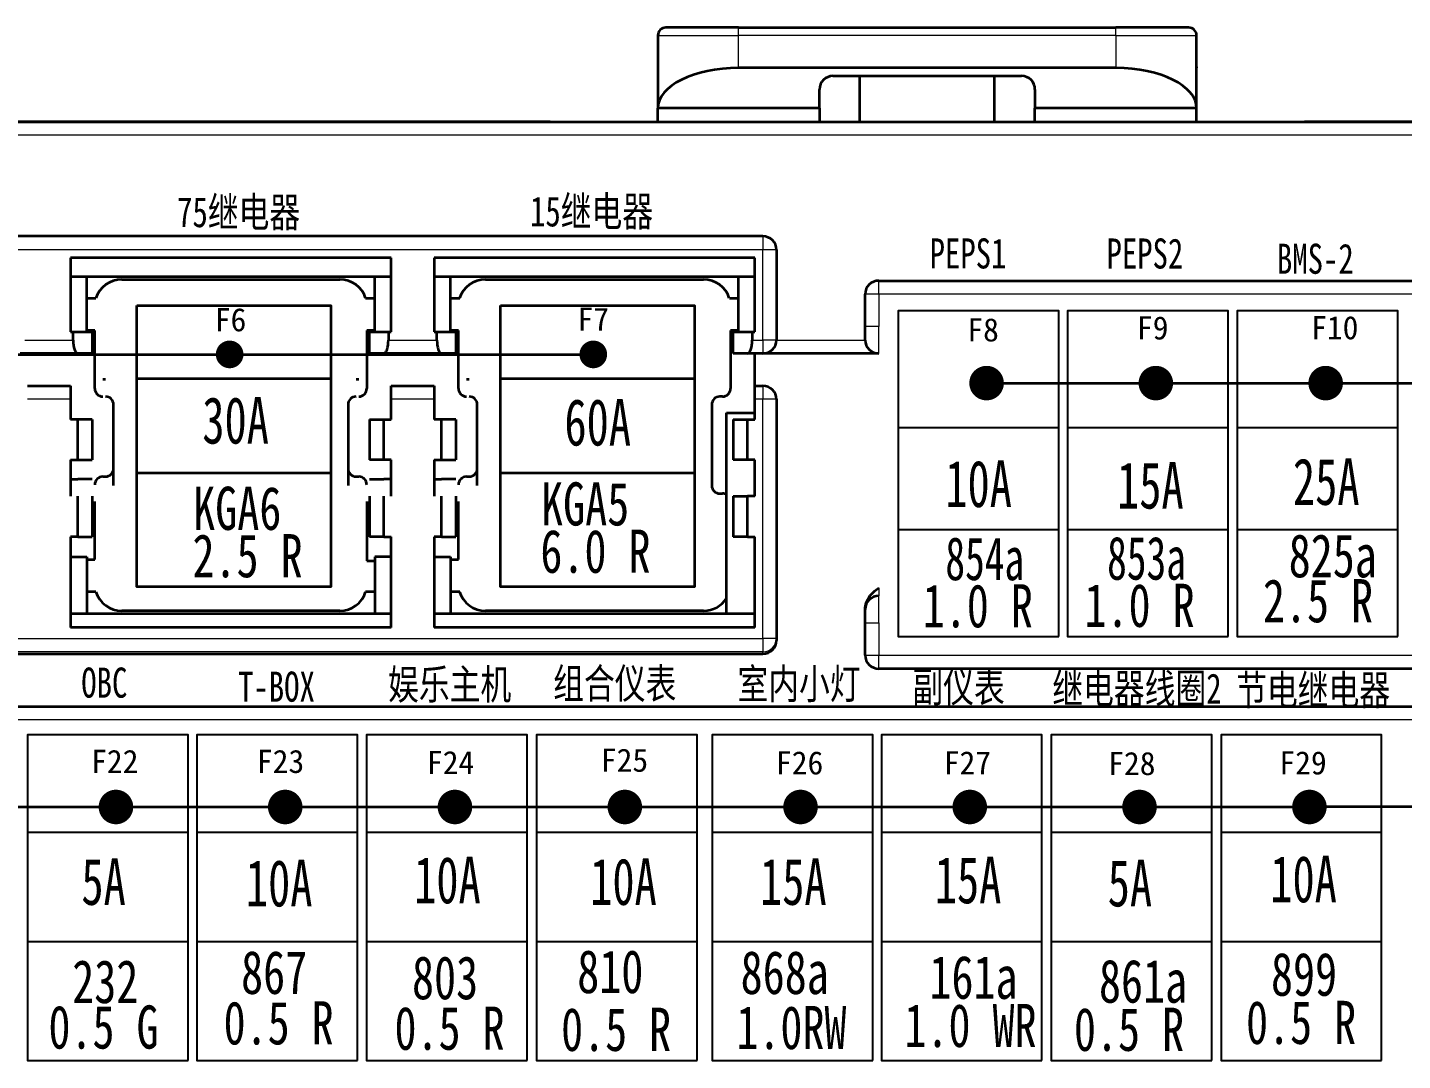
# Model space of a CAD drawing. Header units: millimetres. Extents: x 17 to 3784, y 12 to 1382.
# Drawn here: x 983.89 to 998.89, y 1095.68 to 1106.95 of the extents above; entities that cross this region are included whole.
import ezdxf

# ---------------------------------------------------------------- set-up
doc = ezdxf.new("R2010")
doc.units = ezdxf.units.MM
for name, color, linetype, lineweight in [('0层_1', 7, 'Continuous', 25), ('全新开发部分', 7, 'Continuous', 18), ('全部', 7, 'Continuous', 0), ('图层8-0000', 3, 'Continuous', 15), ('粗实线层', 7, 'Continuous', 35)]:
    doc.layers.add(name, color=color, linetype=linetype, lineweight=lineweight)
doc.styles.add('FangSong_GB2312_Style', font='simfang.ttf')
doc.styles.add('HZ', font='', dxfattribs={"width": 0.7})
doc.styles.add('HZTXT', font='', dxfattribs={"width": 0.75})
doc.styles.add('样式 2', font='', dxfattribs={"width": 0.75})
doc.styles.get('HZ').set_extended_font_data('宋体')
doc.styles.get('HZTXT').set_extended_font_data('宋体')
doc.styles.get('样式 2').set_extended_font_data('宋体')

# ---------------------------------------------------------------- blocks, each defined once
blk = doc.blocks.new('点_1')
at = {"ltscale": 0.5, "const_width": 1}
blk.add_lwpolyline([(-0.5, 0, 1), (0.5, 0, 1)], format="xyb", close=True, dxfattribs=at)

msp = doc.modelspace()

# ---------------------------------------------------------------- linework, layer by layer
at = {"color": 0, "lineweight": 35, "ltscale": 0.0675}
for p, q in [((990.767, 1106.858), (990.767, 1106.065)), ((991.648, 1106.946), (990.855, 1106.946)), ((996.555, 1106.946), (995.762, 1106.946)), ((996.643, 1106.065), (996.643, 1106.858))]:
    msp.add_line(p, q, dxfattribs=at)
at = {"color": 0, "lineweight": 13, "ltscale": 0.075}
for p, q in [((990.767, 1106.858), (991.648, 1106.858)), ((995.762, 1106.858), (996.643, 1106.858))]:
    msp.add_line(p, q, dxfattribs=at)
at = {"color": 0, "lineweight": 35, "ltscale": 0.35}
for p, q in [((991.648, 1106.946), (995.762, 1106.946)), ((995.762, 1106.506), (991.648, 1106.506))]:
    msp.add_line(p, q, dxfattribs=at)
at = {"color": 0, "lineweight": 13, "ltscale": 0.0075}
for p, q in [((991.648, 1106.858), (991.648, 1106.946)), ((995.762, 1106.858), (995.762, 1106.946)), ((993.176, 1100.835), (993.176, 1100.747))]:
    msp.add_line(p, q, dxfattribs=at)
at = {"color": 0, "lineweight": 13, "ltscale": 0.03}
for p, q in [((991.648, 1106.506), (991.648, 1106.858)), ((995.762, 1106.858), (995.762, 1106.506)), ((993.176, 1104.038), (993.176, 1103.685)), ((993.176, 1100.453), (993.176, 1100.1))]:
    msp.add_line(p, q, dxfattribs=at)
at = {"color": 0, "lineweight": 13, "ltscale": 0.35}
msp.add_line((995.762, 1106.858), (991.648, 1106.858), dxfattribs=at)
at = {"color": 0, "lineweight": 35, "ltscale": 0.175}
msp.add_line((992.677, 1106.418), (994.733, 1106.418), dxfattribs=at)
at = {"color": 0, "lineweight": 35, "ltscale": 0.0425}
for p, q in [((992.97, 1105.918), (992.97, 1106.418)), ((994.44, 1105.918), (994.44, 1106.418))]:
    msp.add_line(p, q, dxfattribs=at)
at = {"color": 0, "lineweight": 35, "ltscale": 0.001109}
msp.add_line((996.643, 1106.519), (996.643, 1106.506), dxfattribs=at)
at = {"color": 0, "lineweight": 35, "ltscale": 0.0175}
for p, q in [((992.53, 1106.065), (992.53, 1106.271)), ((994.88, 1106.271), (994.88, 1106.065)), ((984.391, 1103.626), (984.596, 1103.626)), ((987.623, 1103.626), (987.829, 1103.626)), ((988.357, 1103.626), (988.563, 1103.626)), ((991.589, 1103.626), (991.795, 1103.626))]:
    msp.add_line(p, q, dxfattribs=at)
at = {"color": 0, "lineweight": 35, "ltscale": 0.012501}
for p, q in [((990.767, 1105.918), (990.767, 1106.065)), ((992.53, 1106.065), (992.53, 1105.918)), ((994.88, 1105.918), (994.88, 1106.065)), ((996.643, 1105.918), (996.643, 1106.065)), ((996.643, 1105.918), (996.643, 1106.065))]:
    msp.add_line(p, q, dxfattribs=at)
at = {"color": 0, "lineweight": 35, "ltscale": 0.15}
for p, q in [((992.53, 1106.065), (990.767, 1106.065)), ((996.643, 1106.065), (994.88, 1106.065))]:
    msp.add_line(p, q, dxfattribs=at)
at = {"color": 0, "lineweight": 35}
for p, q in [((951.688, 1105.918), (1003.401, 1105.918)), ((989.591, 1105.918), (980.628, 1105.918)), ((991.913, 1104.669), (964.411, 1104.669)), ((993.176, 1104.185), (1001.286, 1104.185)), ((964.411, 1100.115), (991.913, 1100.115)), ((1001.433, 1099.953), (993.176, 1099.953)), ((964.411, 1099.542), (1001.286, 1099.542))]:
    msp.add_line(p, q, dxfattribs=at)
at = {"color": 0, "lineweight": 35, "ltscale": 0.47496}
msp.add_line((1003.401, 1105.918), (997.819, 1105.918), dxfattribs=at)
at = {"color": 0, "lineweight": 13}
for p, q in [((1003.401, 1105.771), (951.688, 1105.771)), ((991.913, 1104.522), (964.411, 1104.522)), ((1001.286, 1104.038), (993.176, 1104.038)), ((964.411, 1100.284), (991.913, 1100.284)), ((991.913, 1100.137), (964.411, 1100.137)), ((993.176, 1100.1), (1001.433, 1100.1)), ((1001.286, 1099.395), (964.411, 1099.395))]:
    msp.add_line(p, q, dxfattribs=at)
at = {"color": 0, "lineweight": 13, "ltscale": 0.0125}
for p, q in [((991.913, 1104.669), (991.913, 1104.522)), ((992.06, 1104.522), (991.913, 1104.522)), ((993.176, 1104.038), (993.176, 1104.185)), ((993.176, 1104.038), (993.029, 1104.038)), ((993.176, 1103.685), (993.029, 1103.685)), ((991.913, 1103.538), (991.913, 1103.391)), ((992.06, 1103.538), (991.913, 1103.538)), ((991.913, 1103.039), (991.913, 1102.892)), ((992.06, 1102.892), (991.913, 1102.892)), ((993.029, 1100.453), (993.176, 1100.453)), ((992.06, 1100.284), (991.913, 1100.284)), ((993.029, 1100.1), (993.176, 1100.1)), ((993.176, 1099.953), (993.176, 1100.1))]:
    msp.add_line(p, q, dxfattribs=at)
at = {"color": 0, "lineweight": 35, "ltscale": 0.06875}
for p, q in [((984.361, 1104.434), (984.361, 1103.626)), ((987.858, 1103.626), (987.858, 1104.434)), ((988.328, 1104.434), (988.328, 1103.626)), ((991.825, 1103.626), (991.825, 1104.434))]:
    msp.add_line(p, q, dxfattribs=at)
at = {"color": 0, "lineweight": 35, "ltscale": 0.297499}
for p, q in [((987.858, 1104.434), (984.361, 1104.434)), ((991.825, 1104.434), (988.328, 1104.434)), ((984.361, 1104.229), (987.858, 1104.229)), ((988.328, 1104.229), (991.825, 1104.229)), ((984.361, 1100.556), (987.858, 1100.556)), ((988.328, 1100.556), (991.825, 1100.556)), ((987.858, 1100.402), (984.361, 1100.402)), ((991.825, 1100.402), (988.328, 1100.402))]:
    msp.add_line(p, q, dxfattribs=at)
at = {"color": 0, "lineweight": 13, "ltscale": 0.083749}
msp.add_line((991.913, 1103.538), (991.913, 1104.522), dxfattribs=at)
at = {"color": 0, "lineweight": 35, "ltscale": 0.083749}
msp.add_line((992.06, 1104.522), (992.06, 1103.538), dxfattribs=at)
at = {"color": 0, "lineweight": 35, "ltscale": 0.05125}
for p, q in [((984.538, 1103.626), (984.538, 1104.229)), ((987.682, 1103.626), (987.682, 1104.229)), ((988.504, 1103.626), (988.504, 1104.229)), ((991.648, 1103.626), (991.648, 1104.229))]:
    msp.add_line(p, q, dxfattribs=at)
at = {"color": 0, "lineweight": 35, "ltscale": 0.202501}
for p, q in [((984.92, 1104.199), (987.3, 1104.199)), ((988.886, 1104.199), (991.266, 1104.199)), ((987.3, 1100.585), (984.92, 1100.585)), ((991.266, 1100.585), (988.886, 1100.585))]:
    msp.add_line(p, q, dxfattribs=at)
at = {"color": 0, "lineweight": 35, "ltscale": 0.008652}
for p, q in [((984.538, 1103.994), (984.639, 1103.994)), ((987.58, 1103.994), (987.682, 1103.994)), ((988.504, 1103.994), (988.606, 1103.994)), ((991.547, 1103.994), (991.648, 1103.994)), ((984.639, 1100.791), (984.538, 1100.791)), ((987.682, 1100.791), (987.58, 1100.791)), ((988.606, 1100.791), (988.504, 1100.791))]:
    msp.add_line(p, q, dxfattribs=at)
at = {"color": 0, "lineweight": 35, "ltscale": 0.03}
for p, q in [((993.029, 1103.685), (993.029, 1104.038)), ((991.825, 1103.039), (991.825, 1103.391)), ((993.029, 1100.1), (993.029, 1100.453))]:
    msp.add_line(p, q, dxfattribs=at)
at = {"color": 0, "lineweight": 35, "ltscale": 0.0125}
for p, q in [((993.029, 1103.538), (993.029, 1103.685)), ((984.361, 1103.039), (984.361, 1102.892)), ((987.858, 1102.892), (987.858, 1103.039)), ((988.328, 1103.039), (988.328, 1102.892)), ((991.825, 1102.892), (991.825, 1103.039)), ((993.029, 1100.453), (993.029, 1100.6))]:
    msp.add_line(p, q, dxfattribs=at)
at = {"color": 0, "lineweight": 13, "ltscale": 0.025}
for p, q in [((993.176, 1103.391), (993.176, 1103.685)), ((993.176, 1100.453), (993.176, 1100.747))]:
    msp.add_line(p, q, dxfattribs=at)
at = {"color": 0, "lineweight": 13, "ltscale": 0.045}
for p, q in [((983.862, 1103.538), (984.391, 1103.538)), ((987.829, 1103.538), (988.357, 1103.538))]:
    msp.add_line(p, q, dxfattribs=at)
at = {"color": 0, "lineweight": 35, "ltscale": 0.002499}
for p, q in [((984.361, 1103.626), (984.391, 1103.626)), ((987.829, 1103.626), (987.858, 1103.626)), ((988.328, 1103.626), (988.357, 1103.626)), ((991.795, 1103.626), (991.825, 1103.626)), ((984.743, 1103.106), (984.714, 1103.106)), ((988.71, 1103.106), (988.681, 1103.106)), ((984.714, 1102.049), (984.743, 1102.049)), ((988.681, 1102.049), (988.71, 1102.049))]:
    msp.add_line(p, q, dxfattribs=at)
at = {"color": 0, "lineweight": 35, "ltscale": 0.0075}
for p, q in [((984.391, 1103.538), (984.391, 1103.626)), ((984.626, 1103.641), (984.538, 1103.641)), ((987.682, 1103.641), (987.593, 1103.641)), ((987.829, 1103.626), (987.829, 1103.538)), ((988.357, 1103.538), (988.357, 1103.626)), ((988.592, 1103.641), (988.504, 1103.641)), ((991.648, 1103.641), (991.56, 1103.641)), ((991.795, 1103.626), (991.795, 1103.538)), ((984.538, 1101.143), (984.626, 1101.143)), ((987.593, 1101.129), (987.682, 1101.129)), ((988.504, 1101.143), (988.592, 1101.143))]:
    msp.add_line(p, q, dxfattribs=at)
at = {"color": 0, "lineweight": 35, "ltscale": 0.02}
for p, q in [((984.596, 1103.626), (984.596, 1103.391)), ((987.623, 1103.391), (987.623, 1103.626)), ((988.563, 1103.626), (988.563, 1103.391)), ((991.589, 1103.391), (991.589, 1103.626))]:
    msp.add_line(p, q, dxfattribs=at)
at = {"color": 0, "lineweight": 35, "ltscale": 0.053751}
for p, q in [((984.626, 1103.009), (984.626, 1103.641)), ((987.593, 1103.641), (987.593, 1103.009)), ((988.592, 1103.009), (988.592, 1103.641)), ((991.56, 1103.641), (991.56, 1103.009)), ((984.626, 1101.143), (984.626, 1101.775)), ((988.592, 1101.143), (988.592, 1101.775))]:
    msp.add_line(p, q, dxfattribs=at)
at = {"color": 0, "lineweight": 13, "ltscale": 0.010001}
msp.add_line((991.795, 1103.538), (991.913, 1103.538), dxfattribs=at)
at = {"color": 0, "lineweight": 13, "ltscale": 0.0825}
msp.add_line((992.06, 1103.538), (993.029, 1103.538), dxfattribs=at)
at = {"color": 0, "lineweight": 35, "ltscale": 0.053749}
for p, q in [((984.442, 1103.391), (983.811, 1103.391)), ((988.409, 1103.391), (987.777, 1103.391))]:
    msp.add_line(p, q, dxfattribs=at)
at = {"color": 0, "lineweight": 35, "ltscale": 0.013126}
for p, q in [((984.596, 1103.391), (984.442, 1103.391)), ((987.777, 1103.391), (987.623, 1103.391)), ((988.563, 1103.391), (988.409, 1103.391)), ((991.744, 1103.391), (991.589, 1103.391)), ((984.596, 1102.671), (984.442, 1102.671)), ((987.623, 1102.671), (987.777, 1102.671)), ((988.563, 1102.671), (988.409, 1102.671)), ((991.589, 1102.671), (991.744, 1102.671)), ((984.442, 1102.231), (984.596, 1102.231)), ((987.777, 1102.231), (987.623, 1102.231)), ((988.409, 1102.231), (988.563, 1102.231)), ((991.744, 1102.231), (991.589, 1102.231)), ((984.596, 1102.019), (984.442, 1102.019)), ((987.623, 1102.019), (987.777, 1102.019)), ((988.563, 1102.019), (988.409, 1102.019)), ((991.589, 1101.834), (991.744, 1101.834)), ((984.442, 1101.393), (984.596, 1101.393)), ((987.777, 1101.393), (987.623, 1101.393)), ((988.409, 1101.393), (988.563, 1101.393)), ((991.744, 1101.393), (991.589, 1101.393))]:
    msp.add_line(p, q, dxfattribs=at)
at = {"color": 0, "lineweight": 35, "ltscale": 0.014375}
msp.add_line((991.913, 1103.391), (991.744, 1103.391), dxfattribs=at)
at = {"color": 0, "lineweight": 35, "ltscale": 0.1075}
msp.add_line((993.176, 1103.391), (991.913, 1103.391), dxfattribs=at)
at = {"color": 0, "lineweight": 35, "ltscale": 0.002501}
for p, q in [((987.505, 1103.106), (987.476, 1103.106)), ((991.472, 1102.921), (991.443, 1102.921)), ((987.476, 1102.049), (987.505, 1102.049)), ((991.443, 1101.863), (991.472, 1101.863))]:
    msp.add_line(p, q, dxfattribs=at)
at = {"color": 0, "lineweight": 35, "ltscale": 0.040001}
for p, q in [((983.891, 1103.039), (984.361, 1103.039)), ((987.858, 1103.039), (988.328, 1103.039))]:
    msp.add_line(p, q, dxfattribs=at)
at = {"color": 0, "lineweight": 35, "ltscale": 0.007501}
msp.add_line((991.825, 1103.039), (991.913, 1103.039), dxfattribs=at)
at = {"color": 0, "lineweight": 13, "ltscale": 0.040001}
for p, q in [((984.361, 1102.892), (983.891, 1102.892)), ((988.328, 1102.892), (987.858, 1102.892))]:
    msp.add_line(p, q, dxfattribs=at)
at = {"color": 0, "lineweight": 35, "ltscale": 0.01875}
for p, q in [((984.361, 1102.892), (984.361, 1102.671)), ((987.858, 1102.671), (987.858, 1102.892)), ((988.328, 1102.892), (988.328, 1102.671)), ((991.825, 1102.671), (991.825, 1102.892)), ((984.361, 1101.393), (984.361, 1101.173)), ((987.858, 1101.173), (987.858, 1101.393)), ((988.328, 1101.393), (988.328, 1101.173)), ((991.825, 1101.173), (991.825, 1101.393))]:
    msp.add_line(p, q, dxfattribs=at)
at = {"color": 0, "lineweight": 35, "ltscale": 0.075}
for p, q in [((984.832, 1101.951), (984.832, 1102.833)), ((987.388, 1102.833), (987.388, 1101.951)), ((988.798, 1101.951), (988.798, 1102.833)), ((991.354, 1102.833), (991.354, 1101.951))]:
    msp.add_line(p, q, dxfattribs=at)
at = {"color": 0, "lineweight": 13, "ltscale": 0.007501}
msp.add_line((991.913, 1102.892), (991.825, 1102.892), dxfattribs=at)
at = {"color": 0, "lineweight": 13, "ltscale": 0.221876}
msp.add_line((991.913, 1100.284), (991.913, 1102.892), dxfattribs=at)
at = {"color": 0, "lineweight": 35, "ltscale": 0.221876}
msp.add_line((992.06, 1102.892), (992.06, 1100.284), dxfattribs=at)
at = {"color": 0, "lineweight": 35, "ltscale": 0.006874}
for p, q in [((984.442, 1102.671), (984.361, 1102.671)), ((987.777, 1102.671), (987.858, 1102.671)), ((988.409, 1102.671), (988.328, 1102.671)), ((991.744, 1102.671), (991.825, 1102.671)), ((984.361, 1102.231), (984.442, 1102.231)), ((987.858, 1102.231), (987.777, 1102.231)), ((988.328, 1102.231), (988.409, 1102.231)), ((991.825, 1102.231), (991.744, 1102.231)), ((984.361, 1102.019), (984.442, 1102.019)), ((987.858, 1102.019), (987.777, 1102.019)), ((988.328, 1102.019), (988.409, 1102.019)), ((991.825, 1101.834), (991.744, 1101.834)), ((984.442, 1101.393), (984.361, 1101.393)), ((987.777, 1101.393), (987.858, 1101.393)), ((988.409, 1101.393), (988.328, 1101.393)), ((991.744, 1101.393), (991.825, 1101.393))]:
    msp.add_line(p, q, dxfattribs=at)
at = {"color": 0, "lineweight": 35, "ltscale": 0.0375}
for p, q in [((984.442, 1102.231), (984.442, 1102.671)), ((984.596, 1102.671), (984.596, 1102.231)), ((987.623, 1102.671), (987.623, 1102.231)), ((987.777, 1102.231), (987.777, 1102.671)), ((988.409, 1102.231), (988.409, 1102.671)), ((988.563, 1102.671), (988.563, 1102.231)), ((991.589, 1102.671), (991.589, 1102.231)), ((991.744, 1102.231), (991.744, 1102.671)), ((984.442, 1101.393), (984.442, 1101.834)), ((984.596, 1101.834), (984.596, 1101.393)), ((987.623, 1101.834), (987.623, 1101.393)), ((987.777, 1101.393), (987.777, 1101.834)), ((988.409, 1101.393), (988.409, 1101.834)), ((988.563, 1101.834), (988.563, 1101.393)), ((991.589, 1101.834), (991.589, 1101.393)), ((991.744, 1101.393), (991.744, 1101.834))]:
    msp.add_line(p, q, dxfattribs=at)
at = {"color": 0, "lineweight": 35, "ltscale": 0.02625}
msp.add_line((991.516, 1102.745), (991.825, 1102.745), dxfattribs=at)
at = {"color": 0, "lineweight": 35, "ltscale": 0.186253}
msp.add_line((991.516, 1100.556), (991.516, 1102.745), dxfattribs=at)
at = {"color": 0, "lineweight": 35, "ltscale": 0.033752}
for p, q in [((984.361, 1102.231), (984.361, 1101.834)), ((987.858, 1101.834), (987.858, 1102.231)), ((988.328, 1102.231), (988.328, 1101.834)), ((991.825, 1101.834), (991.825, 1102.231))]:
    msp.add_line(p, q, dxfattribs=at)
at = {"color": 0, "lineweight": 35, "ltscale": 0.055002}
msp.add_line((987.593, 1101.775), (987.593, 1101.129), dxfattribs=at)
at = {"color": 0, "lineweight": 35, "ltscale": 0.065625}
for p, q in [((984.361, 1101.173), (984.361, 1100.402)), ((987.858, 1100.402), (987.858, 1101.173)), ((988.328, 1101.173), (988.328, 1100.402)), ((991.825, 1100.402), (991.825, 1101.173))]:
    msp.add_line(p, q, dxfattribs=at)
at = {"color": 0, "lineweight": 35, "ltscale": 0.014999}
for p, q in [((984.361, 1101.173), (984.538, 1101.173)), ((987.858, 1101.173), (987.682, 1101.173)), ((988.328, 1101.173), (988.504, 1101.173))]:
    msp.add_line(p, q, dxfattribs=at)
at = {"color": 0, "lineweight": 35, "ltscale": 0.0525}
for p, q in [((984.538, 1101.173), (984.538, 1100.556)), ((987.682, 1101.173), (987.682, 1100.556)), ((988.504, 1101.173), (988.504, 1100.556))]:
    msp.add_line(p, q, dxfattribs=at)
at = {"color": 0, "lineweight": 35, "ltscale": 0.00146}
msp.add_line((993.029, 1100.6), (993.029, 1100.617), dxfattribs=at)
at = {"color": 0, "lineweight": 13, "ltscale": 0.012498}
msp.add_line((991.913, 1100.284), (991.913, 1100.137), dxfattribs=at)
at = {"color": 0, "lineweight": 35, "ltscale": 0.001875}
msp.add_line((992.06, 1100.284), (992.06, 1100.262), dxfattribs=at)
at = {"color": 0, "lineweight": 13, "ltscale": 0.001878}
msp.add_line((991.913, 1100.115), (991.913, 1100.137), dxfattribs=at)
at = {"color": 0, "lineweight": 35}
msp.add_lwpolyline([(993.029, 1100.617), (993.038, 1100.671), (993.082, 1100.75), (993.133, 1100.801), (993.176, 1100.835)], dxfattribs=at)
for centre, radius, start, end in [((990.855, 1106.858), 0.0881, 90, 180), ((996.555, 1106.858), 0.0881, 0, 90), ((992.677, 1106.271), 0.147, 90, 180), ((994.733, 1106.271), 0.147, 0, 90), ((991.913, 1104.522), 0.147, 0, 90), ((984.92, 1103.905), 0.294, 90, 162.5424), ((987.3, 1103.905), 0.294, 17.4576, 90), ((988.886, 1103.905), 0.294, 90, 162.5424), ((991.266, 1103.905), 0.294, 17.4576, 90), ((993.176, 1104.038), 0.147, 90, 180), ((991.913, 1103.538), 0.147, 270, 0), ((993.176, 1103.538), 0.147, 180, 270), ((984.714, 1103.009), 0.0881, 180, 270), ((987.505, 1103.009), 0.0881, 270, 0), ((988.681, 1103.009), 0.0881, 180, 270), ((991.472, 1103.009), 0.0881, 270, 0), ((991.913, 1102.892), 0.147, 0, 90), ((984.743, 1102.833), 0.0881, 360, 90), ((987.476, 1102.833), 0.0881, 90, 180), ((988.71, 1102.833), 0.0881, 360, 90), ((991.443, 1102.833), 0.0881, 90, 180), ((984.714, 1101.96), 0.0881, 90, 180), ((984.743, 1102.137), 0.0881, 270, 360), ((987.476, 1102.137), 0.0881, 180, 270), ((987.505, 1101.96), 0.0881, 0, 90), ((988.681, 1101.96), 0.0881, 90, 180), ((988.71, 1102.137), 0.0881, 270, 360), ((991.443, 1101.951), 0.0881, 180, 270), ((991.472, 1101.775), 0.0881, 60, 90), ((984.92, 1100.879), 0.294, 197.4576, 270), ((987.3, 1100.879), 0.294, 270, 342.5424), ((988.886, 1100.879), 0.294, 197.4576, 270), ((991.266, 1100.879), 0.294, 270, 328.2117), ((993.176, 1100.6), 0.147, 90, 180), ((991.913, 1100.262), 0.147, 270.0021, 0.0028), ((993.176, 1100.1), 0.147, 180, 270)]:
    msp.add_arc(centre, radius, start, end, dxfattribs=at)
for centre, major_axis, ratio, start_param, end_param in [((991.648, 1106.065), (-0.881, 0), 0.5, 4.712389, 6.283185), ((995.762, 1106.065), (-0.881, 0), 0.5, 3.141593, 4.712389), ((984.442, 1103.538), (0, -0.147), 0.35, 4.712389, 6.283185), ((987.777, 1103.538), (0, -0.147), 0.35, 0, 1.570796), ((988.409, 1103.538), (0, -0.147), 0.35, 4.712389, 6.283185), ((991.744, 1103.538), (0, -0.147), 0.35, 0, 1.570796)]:
    msp.add_ellipse(centre, major_axis=major_axis, ratio=ratio, start_param=start_param, end_param=end_param, dxfattribs=at)
at = {"color": 0, "lineweight": 13}
msp.add_ellipse((991.913, 1100.284), major_axis=(0.147, 0), ratio=0.999922, start_param=4.712389, end_param=6.283185, dxfattribs=at)
at = {"layer": '0层_1', "color": 0, "lineweight": -2}
for p, q in [((995.14, 1102.582), (993.389, 1102.582)), ((996.986, 1102.582), (995.235, 1102.582)), ((998.837, 1102.582), (997.086, 1102.582)), ((995.14, 1101.466), (993.389, 1101.466)), ((996.986, 1101.466), (995.235, 1101.466)), ((998.837, 1101.466), (997.086, 1101.466)), ((985.644, 1098.165), (983.894, 1098.165)), ((987.49, 1098.165), (985.74, 1098.165)), ((989.342, 1098.165), (987.591, 1098.165)), ((991.194, 1098.165), (989.444, 1098.165)), ((993.11, 1098.165), (991.36, 1098.165)), ((994.956, 1098.165), (993.206, 1098.165)), ((996.808, 1098.165), (995.057, 1098.165)), ((998.66, 1098.165), (996.91, 1098.165)), ((985.644, 1096.973), (983.894, 1096.973)), ((987.49, 1096.973), (985.74, 1096.973)), ((989.342, 1096.973), (987.591, 1096.973)), ((991.194, 1096.973), (989.444, 1096.973)), ((993.11, 1096.973), (991.36, 1096.973)), ((994.956, 1096.973), (993.206, 1096.973)), ((996.808, 1096.973), (995.057, 1096.973)), ((998.66, 1096.973), (996.91, 1096.973))]:
    msp.add_line(p, q, dxfattribs=at)
for points in [[(995.14, 1100.304), (995.14, 1103.856), (993.389, 1103.856), (993.389, 1100.304)], [(996.986, 1100.304), (996.986, 1103.856), (995.235, 1103.856), (995.235, 1100.304)], [(998.837, 1100.304), (998.837, 1103.856), (997.086, 1103.856), (997.086, 1100.304)], [(985.644, 1095.68), (985.644, 1099.233), (983.894, 1099.233), (983.894, 1095.68)], [(987.49, 1095.68), (987.49, 1099.233), (985.74, 1099.233), (985.74, 1095.68)], [(989.342, 1095.68), (989.342, 1099.233), (987.591, 1099.233), (987.591, 1095.68)], [(991.194, 1095.68), (991.194, 1099.233), (989.444, 1099.233), (989.444, 1095.68)], [(993.11, 1095.68), (993.11, 1099.233), (991.36, 1099.233), (991.36, 1095.68)], [(994.956, 1095.68), (994.956, 1099.233), (993.206, 1099.233), (993.206, 1095.68)], [(996.808, 1095.68), (996.808, 1099.233), (995.057, 1099.233), (995.057, 1095.68)], [(998.66, 1095.68), (998.66, 1099.233), (996.91, 1099.233), (996.91, 1095.68)]]:
    msp.add_lwpolyline(points, close=True, dxfattribs=at)
at = {"layer": '粗实线层', "color": 4}
for p, q in [((966.264, 1103.381), (990.063, 1103.381)), ((994.352, 1103.068), (1000.858, 1103.068)), ((966.303, 1098.445), (997.873, 1098.445)), ((1000.858, 1098.445), (997.873, 1098.445))]:
    msp.add_line(p, q, dxfattribs=at)
at = {"layer": '粗实线层', "color": 0}
for p, q in [((985.085, 1103.117), (987.2, 1103.117)), ((989.051, 1103.117), (991.166, 1103.117)), ((985.085, 1102.089), (987.2, 1102.089)), ((989.051, 1102.089), (991.166, 1102.089))]:
    msp.add_line(p, q, dxfattribs=at)
for points in [[(985.085, 1103.916), (987.2, 1103.916), (987.2, 1100.845), (985.085, 1100.845)], [(989.051, 1103.916), (991.166, 1103.916), (991.166, 1100.845), (989.051, 1100.845)]]:
    msp.add_lwpolyline(points, close=True, dxfattribs=at)

# ---------------------------------------------------------------- block references
at = {"layer": '全部', "color": 0, "lineweight": 5, "xscale": 0.1506785280000343, "yscale": 0.1506785280000343, "zscale": 0.1506785280000343, "rotation": 90}
for p in [(986.097, 1103.381), (990.063, 1103.381)]:
    msp.add_blockref('点_1', p, dxfattribs=at)
at = {"layer": '全部', "color": 0, "lineweight": 5, "xscale": 0.18834816, "yscale": 0.18834816, "zscale": 0.18834816}
for p in [(994.352, 1103.068), (996.198, 1103.068), (998.05, 1103.068), (984.857, 1098.445), (986.703, 1098.445), (988.554, 1098.445), (990.407, 1098.445), (992.323, 1098.445), (994.169, 1098.445), (996.02, 1098.445), (997.873, 1098.445)]:
    msp.add_blockref('点_1', p, dxfattribs=at)

# ---------------------------------------------------------------- texts
at = {"color": 0, "linetype": 'Continuous', "style": 'FangSong_GB2312_Style'}
for s, p in [('F6', (985.935, 1103.633)), ('F7', (989.891, 1103.639)), ('F8', (994.142, 1103.523)), ('F9', (995.992, 1103.544)), ('F10', (997.891, 1103.546)), ('F22', (984.586, 1098.816)), ('F23', (986.394, 1098.816)), ('F24', (988.249, 1098.803)), ('F25', (990.145, 1098.829)), ('F26', (992.055, 1098.8)), ('F27', (993.885, 1098.8)), ('F28', (995.678, 1098.793)), ('F29', (997.545, 1098.8))]:
    msp.add_text(s, height=0.2531, dxfattribs=at).set_placement(p)
at = {"color": 0, "style": 'HZTXT'}
for s, width, p in [('854a', 0.67, (993.903, 1100.919)), ('853a', 0.67, (995.667, 1100.924)), ('1.0 R', 0.75, (993.656, 1100.404)), ('1.0 R', 0.75, (995.42, 1100.409))]:
    msp.add_text(s, height=0.4709, dxfattribs=dict(at, width=width)).set_placement(p)
at = {"layer": '0层_1', "color": 0, "lineweight": -2, "char_height": 0.32821, "attachment_point": 7, "style": 'HZ'}
for s, insert in [('{\\W0.75;75继电器}', (985.524, 1104.733)), ('{\\W0.75;15继电器}', (989.373, 1104.741)), ('{\\W0.75;PEPS1}', (993.731, 1104.313)), ('{\\W0.75;PEPS2}', (995.66, 1104.312)), ('{\\W0.75;BMS-2}', (997.519, 1104.255)), ('{\\W0.75;OBC}', (984.479, 1099.632)), ('{\\W0.75;T-BOX}', (986.189, 1099.588)), ('{\\W0.75;娱乐主机}', (987.825, 1099.582)), ('{\\W0.75;组合仪表}', (989.626, 1099.591)), ('{\\W0.75;室内小灯}', (991.635, 1099.587)), ('{\\W0.75;副仪表}', (993.543, 1099.553)), ('{\\W0.75;继电器线圈2}', (995.069, 1099.537)), ('{\\W0.75;节电继电器}', (997.074, 1099.521))]:
    msp.add_mtext(s, dxfattribs=dict(at, insert=insert))
at = {"layer": '0层_1', "color": 0, "lineweight": -2, "char_height": 0.5085, "width": 2.1084, "attachment_point": 7, "style": 'HZ'}
for s, insert in [('30A', (985.799, 1102.4)), ('60A', (989.748, 1102.379)), ('10A', (993.902, 1101.708)), ('15A', (995.775, 1101.691)), ('25A', (997.693, 1101.731)), (' 5A', (984.238, 1097.369)), ('10A', (986.274, 1097.352)), ('10A', (988.109, 1097.386)), ('10A', (990.029, 1097.369)), ('15A', (991.881, 1097.369)), ('15A', (993.787, 1097.386)), ('5A', (995.673, 1097.352)), ('10A', (997.446, 1097.397))]:
    msp.add_mtext(s, dxfattribs=dict(at, insert=insert))
at = {"layer": '全新开发部分', "color": 0, "style": '样式 2', "width": 0.75}
for s, p in [('161a', (993.729, 1096.353)), ('861a', (995.578, 1096.311)), ('899', (997.454, 1096.386)), ('0.5 R', (997.182, 1095.86)), ('1.0 WR', (993.456, 1095.827)), ('0.5 R', (995.305, 1095.785))]:
    msp.add_text(s, height=0.4709, dxfattribs=at).set_placement(p)
at = {"layer": '全新开发部分', "color": 0, "char_height": 0.4709, "attachment_point": 1, "style": '样式 2'}
for s, insert, width in [('825a', (997.647, 1101.421), 0.85766), ('2.5 R', (997.366, 1100.93), 1.86125)]:
    msp.add_mtext(s, dxfattribs=dict(at, insert=insert, width=width))
at = {"layer": '图层8-0000', "color": 0, "style": '样式 2', "width": 0.75}
msp.add_text('810', height=0.4709, dxfattribs=at).set_placement((989.888, 1096.415))
at = {"layer": '图层8-0000', "color": 0, "char_height": 0.4709}
for s, insert, width, attachment_point, style in [('KGA6', (985.7, 1101.938), 2.73785, 1, 'HZTXT'), ('KGA5', (989.494, 1101.986), 2.73785, 1, 'HZTXT'), ('6.0 R', (989.486, 1101.47), 1.39217, 1, 'HZTXT'), ('2.5 R', (985.692, 1101.421), 1.39217, 1, 'HZTXT'), ('867', (986.222, 1096.877), 1.39217, 1, '样式 2'), ('803', (988.086, 1096.819), 1.39217, 1, '样式 2'), ('868a', (991.67, 1096.397), 0.81124, 7, 'HZTXT'), ('232', (985.101, 1096.298), 1.39217, 9, '样式 2'), (' R', (986.751, 1096.327), 1.39217, 1, '样式 2'), ('0.5 G', (985.322, 1095.802), 1.39217, 9, '样式 2'), ('0.5', (986.031, 1096.326), 1.39217, 1, '样式 2'), ('0.5', (987.895, 1096.268), 1.39217, 1, '样式 2'), (' R', (988.615, 1096.269), 1.39217, 1, '样式 2'), ('0.5', (989.712, 1096.255), 1.39217, 1, '样式 2'), (' R', (990.431, 1096.256), 1.39217, 1, '样式 2'), ('1.0RW', (991.623, 1095.797), 0.81124, 7, 'HZTXT')]:
    msp.add_mtext(s, dxfattribs=dict(at, insert=insert, width=width, attachment_point=attachment_point, style=style))

doc.saveas('drawing.dxf')
